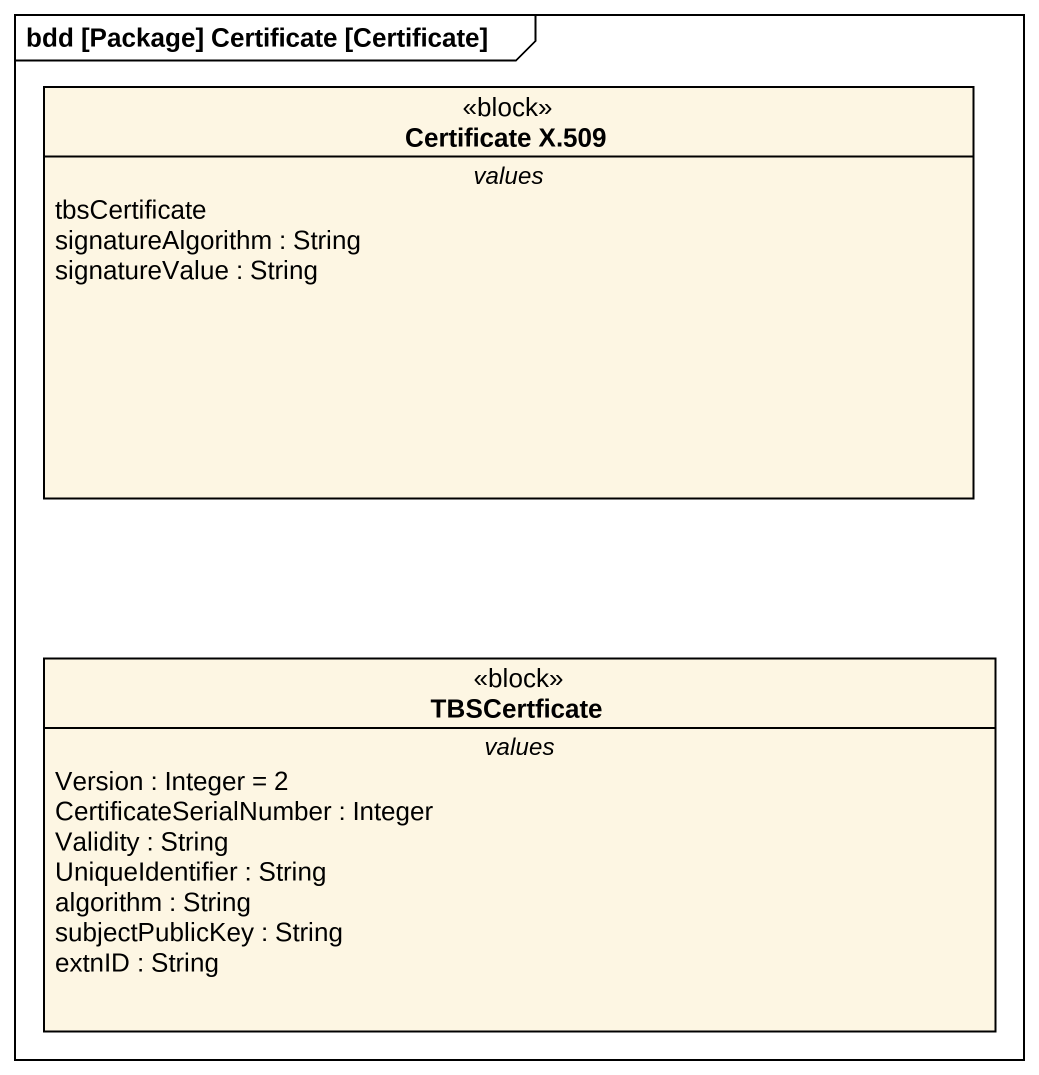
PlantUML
@startuml
mainframe bdd [Package] Certificate [Certificate]
hide circle
hide empty members
class "Certificate X.509" as Certificate_X_509 <<block>> {
  -- values --
  tbsCertificate
  signatureAlgorithm : String
  signatureValue : String
}
class TBSCertficate <<block>> {
  -- values --
  Version : Integer = 2
  CertificateSerialNumber : Integer
  Validity : String
  UniqueIdentifier : String
  algorithm : String
  subjectPublicKey : String
  extnID : String
}
@enduml
